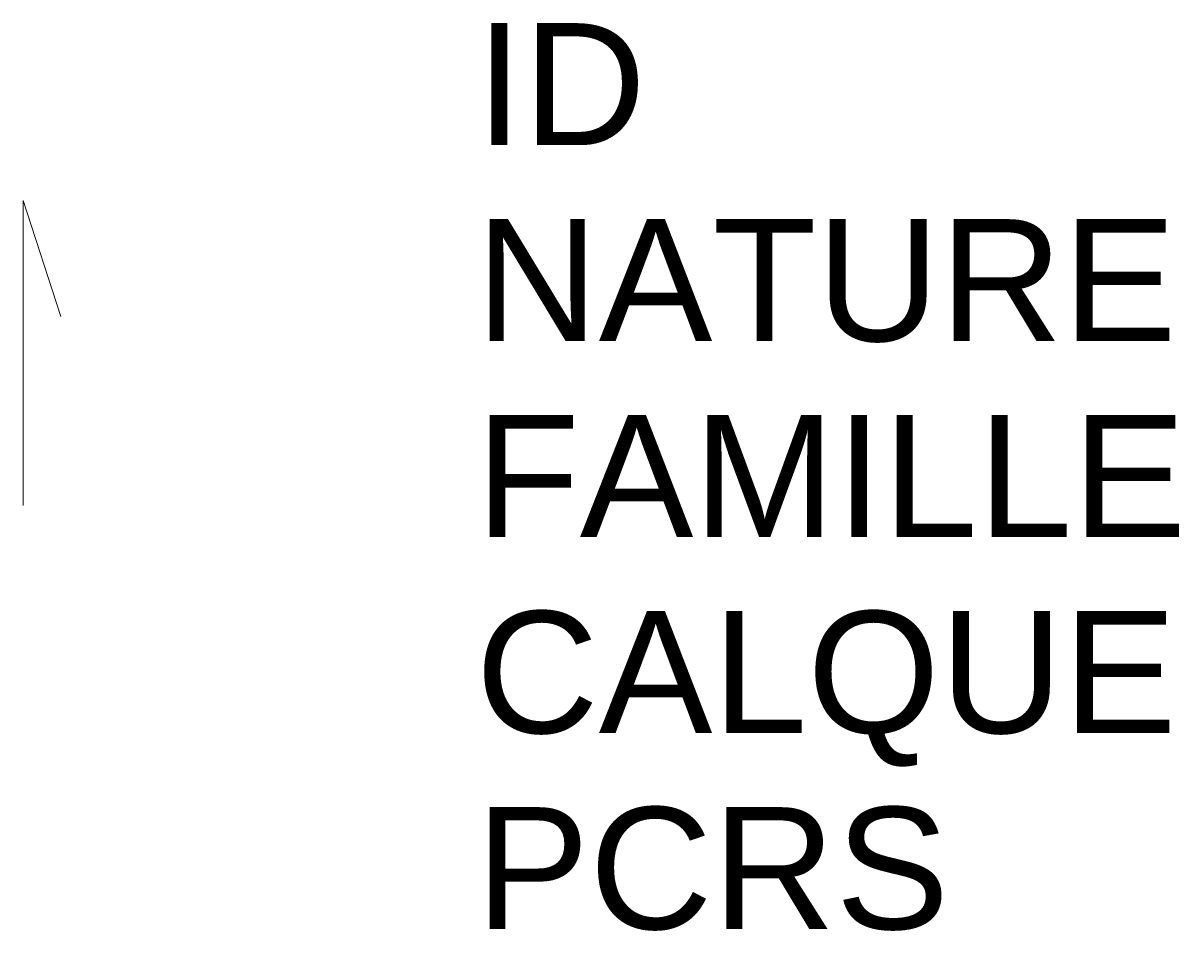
# Model space of a CAD drawing. Header units: metres. Extents: x 3164 to 3165.89, y 1733.12 to 1734.61.
import ezdxf

# ---------------------------------------------------------------- set-up
doc = ezdxf.new("R2010")
doc.units = ezdxf.units.M
doc.linetypes.add('Socle_Continu', pattern=[2.5, 2.5, 0])
doc.linetypes.add('Topo_Continu', pattern=[2.5, 2.5, 0])
doc.layers.add('PROPR_SCS', color=190, linetype='Socle_Continu', lineweight=13)
doc.styles.get("Standard").update_dxf_attribs({"font": 'arial.ttf'})

msp = doc.modelspace()

# ---------------------------------------------------------------- linework, layer by layer
at = {"layer": 'PROPR_SCS', "linetype": 'Topo_Continu', "flags": 128}
msp.add_lwpolyline([(3163.9957, 1733.8168), (3163.9957, 1734.3168), (3164.0575, 1734.1265)], dxfattribs=at)

# ---------------------------------------------------------------- texts
at = {"layer": 'PROPR_SCS', "linetype": 'Topo_Continu', "flags": 9}
for tag, p, s in [('ID', (3164.7371, 1734.4075), 'VP_2830'), ('NATURE', (3164.7371, 1734.0862), 'Appartenance de mur, clôture...')]:
    msp.add_attdef(tag, p, s, height=0.2, dxfattribs=at)
at = {"layer": 'PROPR_SCS', "linetype": 'Socle_Continu', "flags": 9}
for tag, p, s in [('FAMILLE', (3164.7371, 1733.765), 'Propriété'), ('CALQUE', (3164.7371, 1733.4437), 'PROPR_SCS'), ('PCRS', (3164.7371, 1733.1224), 'HabillageSymbole')]:
    msp.add_attdef(tag, p, s, height=0.2, dxfattribs=at)

doc.saveas('drawing.dxf')
